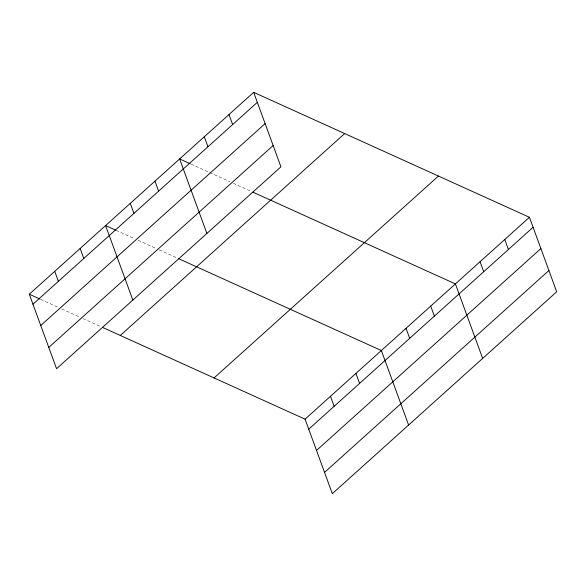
<?xml version="1.0" encoding="UTF-8"?>
<svg xmlns="http://www.w3.org/2000/svg" width="586" height="586" viewBox="0 0 586 586"><rect width="100%" height="100%" fill="white"/><g stroke="black" fill="none" stroke-linecap="round" stroke-linejoin="round"><path stroke-width="0.44" stroke-dasharray="2.93 2.2" d="M191.007 164.109L208.88 172.203M209.693 172.577L230.005 181.777M233.257 183.25L251.13 191.351M116.153 230.364L134.839 238.832M138.091 240.304L155.964 248.405M159.216 249.878L177.089 257.972M40.676 299.373L58.549 307.474M61.801 308.947L79.674 317.041M82.926 318.513L100.799 326.614"/><path stroke-width="0.88" d="M253.672 92.332L280.936 166.82L56.564 368.711L29.3 294.216L253.672 92.332L529.436 217.289L556.7 291.784L332.328 493.668L305.064 419.18L102.425 327.354M32.962 304.215L257.335 102.33M40.749 325.501L265.121 123.609M48.77 347.425L273.149 145.54M120.306 335.456L344.678 133.564M214.066 377.941L438.438 176.049M305.064 419.18L529.436 217.289M308.727 429.179L533.099 227.287M316.513 450.458L540.885 248.574M324.541 472.389L548.914 270.498M190.194 163.736L179.631 158.953L206.895 233.448M252.756 192.091L455.395 283.91L482.659 358.405M115.339 229.99L105.59 225.573L132.846 300.069M178.715 258.712L381.354 350.538L408.61 425.033M29.3 294.216L39.863 298.999M504.758 239.498L508.414 249.497M480.073 261.708L483.736 271.706M430.717 306.119L434.373 316.118M406.032 328.328L409.695 338.327M355.922 373.414L359.584 383.412M228.994 114.534L232.649 124.532M330.497 396.297L334.152 406.296M204.309 136.743L207.971 146.742M154.946 181.162L158.608 191.161M130.268 203.364L133.93 213.363M80.157 248.457L83.82 258.455M54.732 271.333L58.388 281.331"/></g></svg>
